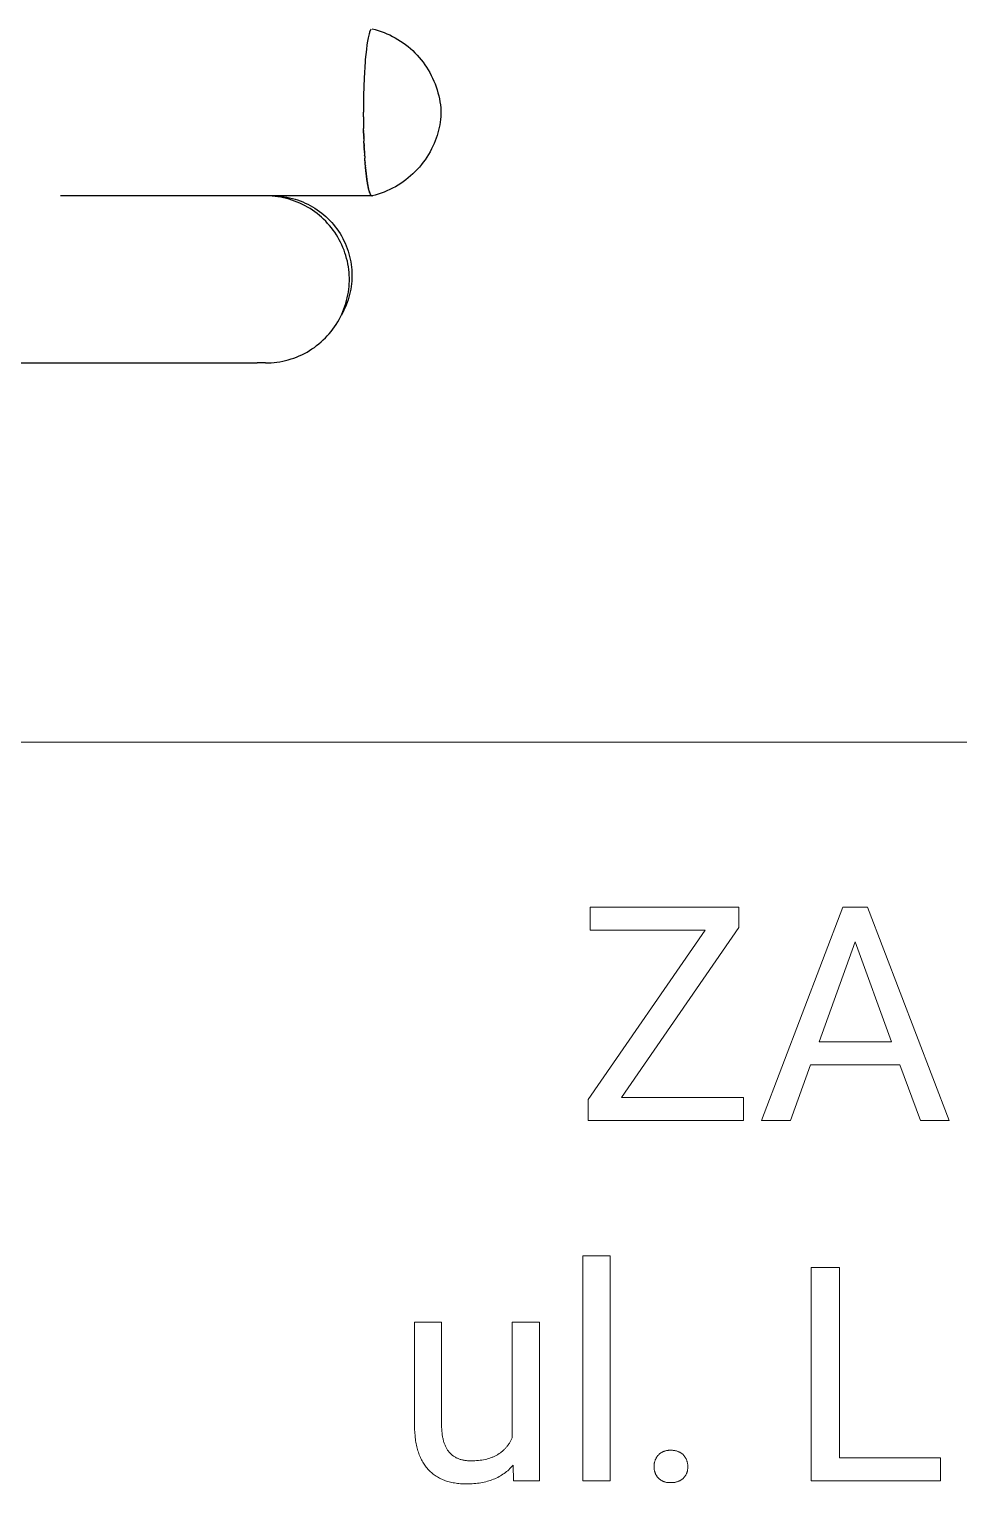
# Model space of a CAD drawing. Header units: millimetres. Extents: x -2163 to 4354, y -841 to 3711.
# Drawn here: x 2186.3 to 2455, y -327.2 to 93.3 of the extents above; entities that cross this region are included whole.
import ezdxf

# ---------------------------------------------------------------- set-up
doc = ezdxf.new("R2010")
doc.units = ezdxf.units.MM
doc.header["$MEASUREMENT"] = 0
doc.layers.add('Domyślny', color=7, linetype='Continuous', true_color=0x000000)
doc.layers.add('Utwórz2D linie widoczne', color=7, linetype='Continuous', true_color=0x000000)

msp = doc.modelspace()

# ---------------------------------------------------------------- linework, layer by layer
at = {"layer": 'Domyślny', "color": 18, "lineweight": 15, "true_color": 0x000000}
for p, q in [((4347.69, -112.81), (1891.21, -112.81)), ((2348.43, -167.14), (2348.43, -160.47)), ((2348.43, -160.47), (2391.44, -160.47)), ((2391.44, -160.47), (2391.44, -166.4)), ((2397.93, -222.18), (2421.49, -160.47)), ((2421.49, -160.47), (2428.61, -160.47)), ((2428.61, -160.47), (2452.22, -222.18)), ((2347.89, -216.07), (2381.7, -167.14)), ((2381.7, -167.14), (2348.43, -167.14)), ((2391.44, -166.4), (2357.5, -215.53)), ((2425.05, -170.52), (2414.59, -199.38)), ((2435.58, -199.38), (2425.05, -170.52)), ((2414.59, -199.38), (2435.58, -199.38)), ((2412.14, -206.04), (2406.33, -222.18)), ((2437.99, -206.04), (2412.14, -206.04)), ((2443.89, -222.18), (2437.99, -206.04)), ((2347.89, -222.19), (2347.89, -216.07)), ((2357.5, -215.53), (2392.81, -215.53)), ((2392.81, -215.53), (2392.81, -222.19)), ((2392.81, -222.19), (2347.89, -222.19)), ((2406.33, -222.18), (2397.93, -222.18)), ((2452.22, -222.18), (2443.89, -222.18)), ((2346.35, -326.34), (2346.35, -261.24)), ((2346.35, -261.24), (2354.19, -261.24)), ((2354.19, -261.24), (2354.19, -326.34)), ((2412.3, -326.34), (2412.3, -264.63)), ((2412.3, -264.63), (2420.49, -264.63)), ((2420.49, -264.63), (2420.49, -319.68)), ((2297.67, -310.32), (2297.67, -280.48)), ((2297.67, -280.48), (2305.5, -280.48)), ((2305.5, -280.48), (2305.5, -310.1)), ((2325.92, -313.84), (2325.92, -280.48)), ((2325.92, -280.48), (2333.78, -280.48)), ((2333.78, -280.48), (2333.78, -326.34)), ((2297.69, -311.35), (2297.67, -310.32)), ((2305.5, -310.1), (2305.51, -310.74)), ((2305.51, -310.74), (2305.54, -311.37)), ((2297.74, -312.34), (2297.69, -311.35)), ((2297.82, -313.3), (2297.74, -312.34)), ((2297.87, -313.77), (2297.82, -313.3)), ((2297.93, -314.23), (2297.87, -313.77)), ((2297.99, -314.69), (2297.93, -314.23)), ((2298.07, -315.13), (2297.99, -314.69)), ((2298.15, -315.57), (2298.07, -315.13)), ((2305.54, -311.37), (2305.58, -311.97)), ((2305.58, -311.97), (2305.64, -312.55)), ((2305.64, -312.55), (2305.71, -313.1)), ((2305.71, -313.1), (2305.76, -313.38)), ((2305.76, -313.38), (2305.8, -313.64)), ((2305.8, -313.64), (2305.86, -313.91)), ((2305.86, -313.91), (2305.91, -314.16)), ((2305.91, -314.16), (2305.97, -314.41)), ((2305.97, -314.41), (2306.04, -314.66)), ((2306.04, -314.66), (2306.1, -314.9)), ((2306.1, -314.9), (2306.18, -315.14)), ((2306.18, -315.14), (2306.25, -315.37)), ((2306.25, -315.37), (2306.33, -315.6)), ((2325.09, -315.4), (2325.2, -315.22)), ((2325.2, -315.22), (2325.32, -315.03)), ((2325.32, -315.03), (2325.42, -314.84)), ((2325.42, -314.84), (2325.53, -314.64)), ((2325.53, -314.64), (2325.63, -314.45)), ((2325.63, -314.45), (2325.73, -314.25)), ((2325.73, -314.25), (2325.83, -314.04)), ((2325.83, -314.04), (2325.92, -313.84)), ((2298.23, -316), (2298.15, -315.57)), ((2298.33, -316.42), (2298.23, -316)), ((2298.43, -316.84), (2298.33, -316.42)), ((2298.54, -317.24), (2298.43, -316.84)), ((2298.66, -317.64), (2298.54, -317.24)), ((2298.79, -318.03), (2298.66, -317.64)), ((2298.92, -318.41), (2298.79, -318.03)), ((2299.06, -318.79), (2298.92, -318.41)), ((2299.21, -319.16), (2299.06, -318.79)), ((2299.36, -319.51), (2299.21, -319.16)), ((2299.52, -319.86), (2299.36, -319.51)), ((2306.33, -315.6), (2306.42, -315.82)), ((2306.42, -315.82), (2306.51, -316.03)), ((2306.51, -316.03), (2306.6, -316.25)), ((2306.6, -316.25), (2306.7, -316.45)), ((2306.7, -316.45), (2306.8, -316.65)), ((2306.8, -316.65), (2306.91, -316.85)), ((2306.91, -316.85), (2307.02, -317.04)), ((2307.02, -317.04), (2307.13, -317.22)), ((2307.13, -317.22), (2307.25, -317.4)), ((2307.25, -317.4), (2307.37, -317.58)), ((2307.37, -317.58), (2307.5, -317.75)), ((2307.5, -317.75), (2307.63, -317.92)), ((2307.63, -317.92), (2307.76, -318.08)), ((2307.76, -318.08), (2307.9, -318.23)), ((2307.9, -318.23), (2308.04, -318.38)), ((2308.04, -318.38), (2308.19, -318.53)), ((2308.19, -318.53), (2308.34, -318.67)), ((2308.34, -318.67), (2308.5, -318.8)), ((2308.5, -318.8), (2308.66, -318.93)), ((2308.66, -318.93), (2308.82, -319.06)), ((2308.82, -319.06), (2308.99, -319.17)), ((2308.99, -319.17), (2309.16, -319.29)), ((2309.16, -319.29), (2309.33, -319.4)), ((2309.33, -319.4), (2309.51, -319.5)), ((2309.51, -319.5), (2309.7, -319.6)), ((2319.87, -319.58), (2320.08, -319.5)), ((2320.08, -319.5), (2320.29, -319.41)), ((2320.29, -319.41), (2320.49, -319.33)), ((2320.49, -319.33), (2320.69, -319.24)), ((2320.69, -319.24), (2320.89, -319.15)), ((2320.89, -319.15), (2321.08, -319.05)), ((2321.08, -319.05), (2321.27, -318.95)), ((2321.27, -318.95), (2321.46, -318.85)), ((2321.46, -318.85), (2321.64, -318.74)), ((2321.64, -318.74), (2321.83, -318.63)), ((2321.83, -318.63), (2322.01, -318.52)), ((2322.01, -318.52), (2322.18, -318.4)), ((2322.18, -318.4), (2322.36, -318.28)), ((2322.36, -318.28), (2322.53, -318.16)), ((2322.53, -318.16), (2322.69, -318.04)), ((2322.69, -318.04), (2322.86, -317.91)), ((2322.86, -317.91), (2323.02, -317.77)), ((2323.02, -317.77), (2323.18, -317.64)), ((2323.18, -317.64), (2323.33, -317.5)), ((2323.33, -317.5), (2323.49, -317.36)), ((2323.49, -317.36), (2323.64, -317.21)), ((2323.64, -317.21), (2323.78, -317.06)), ((2323.78, -317.06), (2323.93, -316.91)), ((2323.93, -316.91), (2324.07, -316.76)), ((2324.07, -316.76), (2324.21, -316.6)), ((2324.21, -316.6), (2324.34, -316.44)), ((2324.34, -316.44), (2324.47, -316.27)), ((2324.47, -316.27), (2324.6, -316.11)), ((2324.6, -316.11), (2324.73, -315.93)), ((2324.73, -315.93), (2324.85, -315.76)), ((2324.85, -315.76), (2324.97, -315.58)), ((2324.97, -315.58), (2325.09, -315.4)), ((2367.56, -319.66), (2367.65, -319.51)), ((2367.65, -319.51), (2367.74, -319.37)), ((2367.74, -319.37), (2367.84, -319.23)), ((2367.84, -319.23), (2367.94, -319.1)), ((2367.94, -319.1), (2368.04, -318.97)), ((2368.04, -318.97), (2368.15, -318.84)), ((2368.15, -318.84), (2368.26, -318.73)), ((2368.26, -318.73), (2368.38, -318.62)), ((2368.38, -318.62), (2368.5, -318.52)), ((2368.5, -318.52), (2368.62, -318.42)), ((2368.62, -318.42), (2368.75, -318.32)), ((2368.75, -318.32), (2368.88, -318.23)), ((2368.88, -318.23), (2369.02, -318.15)), ((2369.02, -318.15), (2369.15, -318.06)), ((2369.15, -318.06), (2369.29, -317.99)), ((2369.29, -317.99), (2369.43, -317.92)), ((2369.43, -317.92), (2369.58, -317.85)), ((2369.58, -317.85), (2369.73, -317.79)), ((2369.73, -317.79), (2369.87, -317.73)), ((2369.87, -317.73), (2370.02, -317.68)), ((2370.02, -317.68), (2370.18, -317.63)), ((2370.18, -317.63), (2370.33, -317.59)), ((2370.33, -317.59), (2370.49, -317.56)), ((2370.49, -317.56), (2370.64, -317.53)), ((2370.64, -317.53), (2370.8, -317.5)), ((2370.8, -317.5), (2370.96, -317.49)), ((2370.96, -317.49), (2371.12, -317.47)), ((2371.12, -317.47), (2371.27, -317.46)), ((2371.27, -317.46), (2371.43, -317.46)), ((2371.43, -317.46), (2371.59, -317.46)), ((2371.59, -317.46), (2371.75, -317.47)), ((2371.75, -317.47), (2371.92, -317.47)), ((2371.92, -317.47), (2372.09, -317.46)), ((2372.09, -317.46), (2372.26, -317.47)), ((2372.26, -317.47), (2372.43, -317.48)), ((2372.43, -317.48), (2372.59, -317.5)), ((2372.59, -317.5), (2372.76, -317.52)), ((2372.76, -317.52), (2372.93, -317.55)), ((2372.93, -317.55), (2373.09, -317.58)), ((2373.09, -317.58), (2373.26, -317.62)), ((2373.26, -317.62), (2373.42, -317.66)), ((2373.42, -317.66), (2373.58, -317.71)), ((2373.58, -317.71), (2373.74, -317.77)), ((2373.74, -317.77), (2373.9, -317.83)), ((2373.9, -317.83), (2374.05, -317.9)), ((2374.05, -317.9), (2374.2, -317.97)), ((2374.2, -317.97), (2374.35, -318.05)), ((2374.35, -318.05), (2374.5, -318.13)), ((2374.5, -318.13), (2374.65, -318.22)), ((2374.65, -318.22), (2374.79, -318.31)), ((2374.79, -318.31), (2374.93, -318.41)), ((2374.93, -318.41), (2375.06, -318.51)), ((2375.06, -318.51), (2375.19, -318.61)), ((2375.19, -318.61), (2375.32, -318.73)), ((2375.32, -318.73), (2375.44, -318.84)), ((2375.44, -318.84), (2375.55, -318.97)), ((2375.55, -318.97), (2375.65, -319.1)), ((2375.65, -319.1), (2375.75, -319.23)), ((2375.75, -319.23), (2375.85, -319.37)), ((2375.85, -319.37), (2375.94, -319.51)), ((2375.94, -319.51), (2376.03, -319.66)), ((2299.69, -320.21), (2299.52, -319.86)), ((2299.87, -320.54), (2299.69, -320.21)), ((2300.06, -320.87), (2299.87, -320.54)), ((2300.25, -321.19), (2300.06, -320.87)), ((2300.45, -321.5), (2300.25, -321.19)), ((2300.65, -321.8), (2300.45, -321.5)), ((2300.87, -322.09), (2300.65, -321.8)), ((2301.09, -322.38), (2300.87, -322.09)), ((2301.32, -322.66), (2301.09, -322.38)), ((2301.55, -322.93), (2301.32, -322.66)), ((2301.8, -323.19), (2301.55, -322.93)), ((2302.04, -323.44), (2301.8, -323.19)), ((2302.3, -323.69), (2302.04, -323.44)), ((2302.56, -323.93), (2302.3, -323.69)), ((2309.7, -319.6), (2309.89, -319.7)), ((2309.89, -319.7), (2310.08, -319.79)), ((2310.08, -319.79), (2310.27, -319.87)), ((2310.27, -319.87), (2310.47, -319.95)), ((2310.47, -319.95), (2310.68, -320.02)), ((2310.68, -320.02), (2310.89, -320.09)), ((2310.89, -320.09), (2311.1, -320.15)), ((2311.1, -320.15), (2311.32, -320.21)), ((2311.32, -320.21), (2311.54, -320.27)), ((2311.54, -320.27), (2311.76, -320.31)), ((2311.76, -320.31), (2311.99, -320.36)), ((2311.99, -320.36), (2312.22, -320.4)), ((2312.22, -320.4), (2312.46, -320.43)), ((2312.46, -320.43), (2312.7, -320.46)), ((2312.7, -320.46), (2312.95, -320.48)), ((2312.95, -320.48), (2313.19, -320.5)), ((2313.19, -320.5), (2313.45, -320.51)), ((2313.45, -320.51), (2313.71, -320.52)), ((2313.71, -320.52), (2313.97, -320.52)), ((2313.97, -320.52), (2314.52, -320.51)), ((2314.52, -320.51), (2315.07, -320.49)), ((2315.07, -320.49), (2315.6, -320.46)), ((2315.6, -320.46), (2316.13, -320.42)), ((2316.13, -320.42), (2316.64, -320.36)), ((2316.64, -320.36), (2317.13, -320.28)), ((2317.13, -320.28), (2317.62, -320.2)), ((2317.62, -320.2), (2318.09, -320.1)), ((2318.09, -320.1), (2318.56, -319.99)), ((2318.56, -319.99), (2319.01, -319.87)), ((2319.01, -319.87), (2319.44, -319.73)), ((2319.44, -319.73), (2319.66, -319.66)), ((2319.66, -319.66), (2319.87, -319.58)), ((2324.27, -323.63), (2323.93, -323.9)), ((2324.6, -323.36), (2324.27, -323.63)), ((2324.93, -323.07), (2324.6, -323.36)), ((2325.24, -322.77), (2324.93, -323.07)), ((2325.55, -322.45), (2325.24, -322.77)), ((2325.85, -322.13), (2325.55, -322.45)), ((2326.14, -321.8), (2325.85, -322.13)), ((2326.31, -326.34), (2326.14, -321.8)), ((2366.91, -322.06), (2366.92, -321.89)), ((2366.91, -322.23), (2366.91, -322.06)), ((2366.91, -322.38), (2366.91, -322.23)), ((2366.92, -322.54), (2366.91, -322.38)), ((2366.92, -321.89), (2366.93, -321.72)), ((2366.93, -322.69), (2366.92, -322.54)), ((2366.93, -321.72), (2366.94, -321.56)), ((2366.94, -322.85), (2366.93, -322.69)), ((2366.94, -321.56), (2366.96, -321.39)), ((2366.96, -323), (2366.94, -322.85)), ((2366.96, -321.39), (2366.99, -321.22)), ((2366.99, -323.15), (2366.96, -323)), ((2366.99, -321.22), (2367.02, -321.06)), ((2367.02, -323.3), (2366.99, -323.15)), ((2367.02, -321.06), (2367.06, -320.9)), ((2367.05, -323.46), (2367.02, -323.3)), ((2367.09, -323.61), (2367.05, -323.46)), ((2367.06, -320.9), (2367.11, -320.73)), ((2367.14, -323.75), (2367.09, -323.61)), ((2367.11, -320.73), (2367.16, -320.57)), ((2367.19, -323.9), (2367.14, -323.75)), ((2367.16, -320.57), (2367.21, -320.42)), ((2367.21, -320.42), (2367.27, -320.26)), ((2367.27, -320.26), (2367.34, -320.1)), ((2367.34, -320.1), (2367.41, -319.95)), ((2367.41, -319.95), (2367.48, -319.8)), ((2367.48, -319.8), (2367.56, -319.66)), ((2376.03, -319.66), (2376.11, -319.8)), ((2376.11, -319.8), (2376.18, -319.95)), ((2376.18, -319.95), (2376.25, -320.1)), ((2376.25, -320.1), (2376.32, -320.26)), ((2376.32, -320.26), (2376.38, -320.42)), ((2376.38, -320.42), (2376.43, -320.57)), ((2376.45, -323.75), (2376.4, -323.9)), ((2376.43, -320.57), (2376.48, -320.73)), ((2376.49, -323.61), (2376.45, -323.75)), ((2376.48, -320.73), (2376.52, -320.9)), ((2376.53, -323.46), (2376.49, -323.61)), ((2376.52, -320.9), (2376.56, -321.06)), ((2376.57, -323.3), (2376.53, -323.46)), ((2376.56, -321.06), (2376.59, -321.22)), ((2376.59, -323.15), (2376.57, -323.3)), ((2376.59, -321.22), (2376.62, -321.39)), ((2376.62, -323), (2376.59, -323.15)), ((2376.62, -321.39), (2376.64, -321.56)), ((2376.64, -322.85), (2376.62, -323)), ((2376.64, -321.56), (2376.65, -321.72)), ((2376.65, -322.69), (2376.64, -322.85)), ((2376.65, -321.72), (2376.66, -321.89)), ((2376.66, -322.54), (2376.65, -322.69)), ((2376.66, -321.89), (2376.66, -322.06)), ((2376.66, -322.06), (2376.66, -322.23)), ((2376.66, -322.23), (2376.66, -322.38)), ((2376.66, -322.38), (2376.66, -322.54)), ((2420.49, -319.68), (2449.74, -319.68)), ((2449.74, -319.68), (2449.74, -326.34)), ((2302.83, -324.16), (2302.56, -323.93)), ((2303.11, -324.38), (2302.83, -324.16)), ((2303.39, -324.59), (2303.11, -324.38)), ((2303.68, -324.79), (2303.39, -324.59)), ((2303.98, -324.99), (2303.68, -324.79)), ((2304.28, -325.17), (2303.98, -324.99)), ((2304.59, -325.35), (2304.28, -325.17)), ((2304.91, -325.52), (2304.59, -325.35)), ((2305.24, -325.69), (2304.91, -325.52)), ((2305.57, -325.84), (2305.24, -325.69)), ((2305.91, -325.98), (2305.57, -325.84)), ((2306.25, -326.12), (2305.91, -325.98)), ((2306.6, -326.25), (2306.25, -326.12)), ((2306.96, -326.37), (2306.6, -326.25)), ((2307.33, -326.48), (2306.96, -326.37)), ((2307.7, -326.59), (2307.33, -326.48)), ((2308.08, -326.68), (2307.7, -326.59)), ((2308.47, -326.77), (2308.08, -326.68)), ((2308.86, -326.85), (2308.47, -326.77)), ((2309.26, -326.92), (2308.86, -326.85)), ((2309.67, -326.98), (2309.26, -326.92)), ((2310.08, -327.03), (2309.67, -326.98)), ((2310.5, -327.08), (2310.08, -327.03)), ((2310.93, -327.12), (2310.5, -327.08)), ((2311.37, -327.14), (2310.93, -327.12)), ((2311.81, -327.17), (2311.37, -327.14)), ((2312.25, -327.18), (2311.81, -327.17)), ((2312.71, -327.18), (2312.25, -327.18)), ((2313.26, -327.18), (2312.71, -327.18)), ((2313.8, -327.16), (2313.26, -327.18)), ((2314.33, -327.13), (2313.8, -327.16)), ((2314.85, -327.1), (2314.33, -327.13)), ((2315.37, -327.05), (2314.85, -327.1)), ((2315.88, -326.99), (2315.37, -327.05)), ((2316.38, -326.93), (2315.88, -326.99)), ((2316.87, -326.85), (2316.38, -326.93)), ((2317.35, -326.76), (2316.87, -326.85)), ((2317.82, -326.66), (2317.35, -326.76)), ((2318.29, -326.55), (2317.82, -326.66)), ((2318.75, -326.43), (2318.29, -326.55)), ((2319.19, -326.3), (2318.75, -326.43)), ((2319.63, -326.16), (2319.19, -326.3)), ((2320.07, -326), (2319.63, -326.16)), ((2320.49, -325.84), (2320.07, -326)), ((2320.91, -325.67), (2320.49, -325.84)), ((2321.31, -325.49), (2320.91, -325.67)), ((2321.71, -325.29), (2321.31, -325.49)), ((2322.1, -325.09), (2321.71, -325.29)), ((2322.48, -324.87), (2322.1, -325.09)), ((2322.86, -324.64), (2322.48, -324.87)), ((2323.22, -324.41), (2322.86, -324.64)), ((2323.58, -324.16), (2323.22, -324.41)), ((2323.93, -323.9), (2323.58, -324.16)), ((2333.78, -326.34), (2326.31, -326.34)), ((2354.19, -326.34), (2346.35, -326.34)), ((2367.24, -324.05), (2367.19, -323.9)), ((2367.3, -324.19), (2367.24, -324.05)), ((2367.37, -324.33), (2367.3, -324.19)), ((2367.44, -324.47), (2367.37, -324.33)), ((2367.51, -324.61), (2367.44, -324.47)), ((2367.59, -324.74), (2367.51, -324.61)), ((2367.67, -324.87), (2367.59, -324.74)), ((2367.76, -325), (2367.67, -324.87)), ((2367.85, -325.12), (2367.76, -325)), ((2367.95, -325.25), (2367.85, -325.12)), ((2368.05, -325.37), (2367.95, -325.25)), ((2368.15, -325.48), (2368.05, -325.37)), ((2368.26, -325.59), (2368.15, -325.48)), ((2368.38, -325.7), (2368.26, -325.59)), ((2368.5, -325.8), (2368.38, -325.7)), ((2368.63, -325.9), (2368.5, -325.8)), ((2368.75, -325.99), (2368.63, -325.9)), ((2368.89, -326.08), (2368.75, -325.99)), ((2369.02, -326.16), (2368.89, -326.08)), ((2369.16, -326.24), (2369.02, -326.16)), ((2369.3, -326.32), (2369.16, -326.24)), ((2369.44, -326.39), (2369.3, -326.32)), ((2369.58, -326.45), (2369.44, -326.39)), ((2369.73, -326.51), (2369.58, -326.45)), ((2369.88, -326.57), (2369.73, -326.51)), ((2370.03, -326.62), (2369.88, -326.57)), ((2370.18, -326.66), (2370.03, -326.62)), ((2370.34, -326.7), (2370.18, -326.66)), ((2370.49, -326.73), (2370.34, -326.7)), ((2370.65, -326.76), (2370.49, -326.73)), ((2370.8, -326.78), (2370.65, -326.76)), ((2370.96, -326.8), (2370.8, -326.78)), ((2371.12, -326.81), (2370.96, -326.8)), ((2371.28, -326.82), (2371.12, -326.81)), ((2371.44, -326.82), (2371.28, -326.82)), ((2371.59, -326.81), (2371.44, -326.82)), ((2371.75, -326.8), (2371.59, -326.81)), ((2371.92, -326.81), (2371.75, -326.8)), ((2372.09, -326.82), (2371.92, -326.81)), ((2372.26, -326.81), (2372.09, -326.82)), ((2372.42, -326.81), (2372.26, -326.81)), ((2372.59, -326.79), (2372.42, -326.81)), ((2372.76, -326.77), (2372.59, -326.79)), ((2372.92, -326.75), (2372.76, -326.77)), ((2373.09, -326.71), (2372.92, -326.75)), ((2373.25, -326.68), (2373.09, -326.71)), ((2373.42, -326.63), (2373.25, -326.68)), ((2373.58, -326.59), (2373.42, -326.63)), ((2373.74, -326.53), (2373.58, -326.59)), ((2373.89, -326.47), (2373.74, -326.53)), ((2374.05, -326.41), (2373.89, -326.47)), ((2374.2, -326.34), (2374.05, -326.41)), ((2374.35, -326.26), (2374.2, -326.34)), ((2374.5, -326.18), (2374.35, -326.26)), ((2374.64, -326.09), (2374.5, -326.18)), ((2374.78, -326), (2374.64, -326.09)), ((2374.92, -325.91), (2374.78, -326)), ((2375.06, -325.81), (2374.92, -325.91)), ((2375.19, -325.7), (2375.06, -325.81)), ((2375.32, -325.59), (2375.19, -325.7)), ((2375.44, -325.48), (2375.32, -325.59)), ((2375.54, -325.37), (2375.44, -325.48)), ((2375.64, -325.25), (2375.54, -325.37)), ((2375.74, -325.13), (2375.64, -325.25)), ((2375.83, -325), (2375.74, -325.13)), ((2375.92, -324.87), (2375.83, -325)), ((2376, -324.74), (2375.92, -324.87)), ((2376.08, -324.61), (2376, -324.74)), ((2376.15, -324.47), (2376.08, -324.61)), ((2376.22, -324.33), (2376.15, -324.47)), ((2376.29, -324.19), (2376.22, -324.33)), ((2376.35, -324.05), (2376.29, -324.19)), ((2376.4, -323.9), (2376.35, -324.05)), ((2449.74, -326.34), (2412.3, -326.34))]:
    msp.add_line(p, q, dxfattribs=at)
at = {"layer": 'Utwórz2D linie widoczne'}
for p, q in [((2284.75, 92.61), (2284.71, 92.49)), ((2284.8, 92.72), (2284.75, 92.61)), ((2284.83, 92.81), (2284.8, 92.72)), ((2284.87, 92.89), (2284.83, 92.81)), ((2284.91, 92.96), (2284.87, 92.89)), ((2284.93, 93), (2284.91, 92.96)), ((2284.95, 93.03), (2284.93, 93)), ((2284.97, 93.07), (2284.95, 93.03)), ((2284.99, 93.1), (2284.97, 93.07)), ((2285.01, 93.13), (2284.99, 93.1)), ((2285.03, 93.16), (2285.01, 93.13)), ((2285.05, 93.18), (2285.03, 93.16)), ((2285.07, 93.21), (2285.05, 93.18)), ((2285.09, 93.23), (2285.07, 93.21)), ((2285.11, 93.26), (2285.09, 93.23)), ((2285.13, 93.28), (2285.11, 93.26)), ((2285.14, 93.29), (2285.13, 93.28)), ((2285.16, 93.31), (2285.14, 93.29)), ((2285.19, 93.33), (2285.16, 93.31)), ((2285.16, 93.31), (2285.16, 93.31)), ((2285.45, 93.4), (2286.32, 93.18)), ((2286.32, 93.18), (2287.18, 92.92)), ((2287.18, 92.92), (2288.03, 92.64)), ((2288.03, 92.64), (2288.87, 92.33)), ((2283.91, 88.72), (2283.75, 87.45)), ((2284.08, 89.83), (2283.91, 88.72)), ((2284.26, 90.79), (2284.08, 89.83)), ((2284.35, 91.21), (2284.26, 90.79)), ((2284.44, 91.59), (2284.35, 91.21)), ((2284.53, 91.93), (2284.44, 91.59)), ((2284.62, 92.23), (2284.53, 91.93)), ((2284.66, 92.37), (2284.62, 92.23)), ((2284.71, 92.49), (2284.66, 92.37)), ((2288.87, 92.33), (2289.7, 91.98)), ((2289.7, 91.98), (2290.52, 91.61)), ((2290.52, 91.61), (2291.32, 91.21)), ((2291.32, 91.21), (2292.11, 90.79)), ((2292.11, 90.79), (2292.89, 90.34)), ((2292.89, 90.34), (2293.65, 89.86)), ((2293.65, 89.86), (2294.39, 89.35)), ((2294.39, 89.35), (2295.11, 88.82)), ((2295.11, 88.82), (2295.82, 88.26)), ((2283.42, 84.12), (2283.41, 83.99)), ((2283.43, 84.24), (2283.42, 84.12)), ((2283.44, 84.36), (2283.43, 84.24)), ((2283.45, 84.48), (2283.44, 84.36)), ((2283.75, 87.45), (2283.45, 84.48)), ((2295.82, 88.26), (2296.5, 87.68)), ((2296.5, 87.68), (2297.17, 87.08)), ((2297.17, 87.08), (2297.81, 86.45)), ((2297.81, 86.45), (2298.43, 85.81)), ((2298.43, 85.81), (2299.03, 85.14)), ((2299.03, 85.14), (2299.6, 84.45)), ((2299.6, 84.45), (2300.16, 83.74)), ((2283.41, 83.99), (2283.11, 79.09)), ((2300.16, 83.74), (2300.68, 83.01)), ((2300.68, 83.01), (2301.18, 82.27)), ((2301.18, 82.27), (2301.66, 81.51)), ((2301.66, 81.51), (2302.11, 80.73)), ((2302.11, 80.73), (2302.53, 79.94)), ((2302.53, 79.94), (2302.92, 79.13)), ((2283.11, 79.09), (2282.94, 74.17)), ((2302.92, 79.13), (2303.29, 78.31)), ((2303.29, 78.31), (2303.62, 77.48)), ((2303.62, 77.48), (2303.93, 76.64)), ((2303.93, 76.64), (2304.21, 75.78)), ((2304.21, 75.78), (2304.46, 74.92)), ((2282.94, 74.17), (2282.89, 69.26)), ((2304.46, 74.92), (2304.68, 74.05)), ((2304.68, 74.05), (2304.87, 73.17)), ((2304.87, 73.17), (2305.02, 72.29)), ((2305.02, 72.29), (2305.15, 71.4)), ((2282.9, 67.91), (2282.89, 69.26)), ((2282.9, 67.91), (2282.9, 67.64)), ((2282.9, 67.62), (2282.9, 67.64)), ((2282.9, 67.62), (2282.9, 67.36)), ((2282.9, 67.34), (2282.9, 67.36)), ((2282.9, 67.34), (2282.9, 67.09)), ((2305.15, 71.4), (2305.25, 70.51)), ((2305.25, 68.02), (2305.17, 67.22)), ((2305.25, 70.51), (2305.32, 69.61)), ((2305.29, 68.82), (2305.25, 68.02)), ((2305.32, 69.61), (2305.29, 68.82)), ((2282.9, 67.06), (2282.9, 67.09)), ((2282.9, 67.06), (2282.9, 66.81)), ((2282.9, 66.78), (2282.9, 66.81)), ((2282.9, 66.78), (2282.91, 66.54)), ((2282.91, 66.5), (2282.91, 66.54)), ((2282.91, 66.5), (2282.94, 64.58)), ((2282.94, 64.33), (2282.94, 64.58)), ((2282.94, 64.33), (2282.94, 64.3)), ((2282.95, 64.07), (2282.94, 64.3)), ((2282.95, 64.07), (2282.95, 64.02)), ((2282.96, 63.8), (2282.95, 64.02)), ((2282.96, 63.8), (2282.96, 63.74)), ((2282.96, 63.54), (2282.96, 63.74)), ((2282.96, 63.54), (2282.96, 63.46)), ((2282.97, 63.28), (2282.96, 63.46)), ((2282.97, 63.28), (2282.97, 63.18)), ((2282.98, 63.02), (2282.97, 63.18)), ((2304.41, 63.3), (2304.18, 62.53)), ((2304.62, 64.07), (2304.41, 63.3)), ((2304.8, 64.85), (2304.62, 64.07)), ((2304.95, 65.64), (2304.8, 64.85)), ((2305.07, 66.43), (2304.95, 65.64)), ((2305.17, 67.22), (2305.07, 66.43)), ((2282.98, 63.02), (2282.98, 62.9)), ((2282.98, 62.76), (2282.98, 62.9)), ((2282.98, 62.76), (2282.99, 62.61)), ((2282.99, 62.5), (2282.99, 62.61)), ((2282.99, 62.5), (2283, 62.33)), ((2283, 62.24), (2283, 62.33)), ((2283, 62.24), (2283.01, 62.05)), ((2283.01, 61.98), (2283.01, 62.05)), ((2283.01, 61.98), (2283.01, 61.77)), ((2283.02, 61.72), (2283.01, 61.77)), ((2283.02, 61.72), (2283.02, 61.49)), ((2283.03, 61.46), (2283.02, 61.49)), ((2283.03, 61.46), (2283.04, 60.93)), ((2283.05, 60.67), (2283.04, 60.93)), ((2283.05, 60.67), (2283.06, 60.65)), ((2283.07, 60.41), (2283.06, 60.65)), ((2283.07, 60.41), (2283.07, 60.37)), ((2283.08, 60.15), (2283.07, 60.37)), ((2283.08, 60.15), (2283.08, 60.09)), ((2283.09, 59.89), (2283.08, 60.09)), ((2283.09, 59.89), (2283.09, 59.81)), ((2283.1, 59.63), (2283.09, 59.81)), ((2283.1, 59.63), (2283.1, 59.54)), ((2283.11, 59.37), (2283.1, 59.54)), ((2283.11, 59.37), (2283.12, 59.26)), ((2283.12, 59.11), (2283.12, 59.26)), ((2283.12, 59.11), (2283.13, 58.99)), ((2283.14, 58.85), (2283.13, 58.99)), ((2302.98, 59.47), (2302.58, 58.66)), ((2303.34, 60.29), (2302.98, 59.47)), ((2303.65, 61.03), (2303.34, 60.29)), ((2303.93, 61.78), (2303.65, 61.03)), ((2304.18, 62.53), (2303.93, 61.78)), ((2283.14, 58.85), (2283.14, 58.71)), ((2283.15, 58.59), (2283.14, 58.71)), ((2283.15, 58.59), (2283.16, 58.44)), ((2283.16, 58.33), (2283.16, 58.44)), ((2283.16, 58.33), (2283.17, 58.17)), ((2283.18, 58.08), (2283.17, 58.17)), ((2283.18, 58.08), (2283.19, 57.9)), ((2283.19, 57.82), (2283.19, 57.9)), ((2283.19, 57.82), (2283.2, 57.63)), ((2283.2, 57.56), (2283.2, 57.63)), ((2283.2, 57.56), (2283.22, 57.36)), ((2283.22, 57.31), (2283.22, 57.36)), ((2283.22, 57.31), (2283.23, 57.09)), ((2283.23, 57.05), (2283.23, 57.09)), ((2283.23, 57.05), (2283.25, 56.83)), ((2283.25, 56.8), (2283.25, 56.83)), ((2283.25, 56.8), (2283.26, 56.57)), ((2283.27, 56.55), (2283.26, 56.57)), ((2283.27, 56.55), (2283.3, 56.04)), ((2283.32, 55.8), (2283.3, 56.04)), ((2283.32, 55.8), (2283.32, 55.79)), ((2283.33, 55.55), (2283.32, 55.79)), ((2283.33, 55.55), (2283.33, 55.53)), ((2283.35, 55.31), (2283.33, 55.53)), ((2283.35, 55.31), (2283.35, 55.28)), ((2283.37, 55.06), (2283.35, 55.28)), ((2283.37, 55.06), (2283.37, 55.02)), ((2283.39, 54.82), (2283.37, 55.02)), ((2283.39, 54.82), (2283.39, 54.77)), ((2283.41, 54.58), (2283.39, 54.77)), ((2300.2, 54.84), (2299.65, 54.13)), ((2300.73, 55.57), (2300.2, 54.84)), ((2301.23, 56.31), (2300.73, 55.57)), ((2301.71, 57.08), (2301.23, 56.31)), ((2302.16, 57.86), (2301.71, 57.08)), ((2302.58, 58.66), (2302.16, 57.86)), ((2283.41, 54.58), (2283.41, 54.53)), ((2283.42, 54.34), (2283.41, 54.53)), ((2283.42, 54.34), (2283.43, 54.28)), ((2283.44, 54.11), (2283.43, 54.28)), ((2283.44, 54.11), (2283.45, 54.04)), ((2283.46, 53.87), (2283.45, 54.04)), ((2283.46, 53.87), (2283.47, 53.8)), ((2283.48, 53.64), (2283.47, 53.8)), ((2283.48, 53.64), (2283.49, 53.56)), ((2283.5, 53.41), (2283.49, 53.56)), ((2283.5, 53.41), (2283.51, 53.32)), ((2283.53, 53.18), (2283.51, 53.32)), ((2283.53, 53.18), (2283.53, 53.09)), ((2283.55, 52.95), (2283.53, 53.09)), ((2283.55, 52.95), (2283.56, 52.86)), ((2283.57, 52.72), (2283.56, 52.86)), ((2283.57, 52.72), (2283.58, 52.63)), ((2283.59, 52.5), (2283.58, 52.63)), ((2283.59, 52.5), (2283.6, 52.41)), ((2283.61, 52.28), (2283.6, 52.41)), ((2283.61, 52.28), (2283.62, 52.18)), ((2283.64, 52.06), (2283.62, 52.18)), ((2283.64, 52.06), (2283.65, 51.96)), ((2283.66, 51.85), (2283.65, 51.96)), ((2283.66, 51.85), (2283.67, 51.75)), ((2283.68, 51.64), (2283.67, 51.75)), ((2283.68, 51.64), (2283.69, 51.53)), ((2283.7, 51.43), (2283.69, 51.53)), ((2283.7, 51.43), (2283.72, 51.32)), ((2283.73, 51.22), (2283.72, 51.32)), ((2283.73, 51.22), (2283.74, 51.11)), ((2283.75, 51.01), (2283.74, 51.11)), ((2283.75, 51.01), (2283.76, 50.91)), ((2283.78, 50.81), (2283.76, 50.91)), ((2283.78, 50.81), (2283.79, 50.71)), ((2283.8, 50.61), (2283.79, 50.71)), ((2283.8, 50.61), (2283.81, 50.51)), ((2283.83, 50.42), (2283.81, 50.51)), ((2296.54, 50.88), (2295.85, 50.3)), ((2297.2, 51.48), (2296.54, 50.88)), ((2297.85, 52.11), (2297.2, 51.48)), ((2298.47, 52.76), (2297.85, 52.11)), ((2299.07, 53.43), (2298.47, 52.76)), ((2299.65, 54.13), (2299.07, 53.43)), ((2283.83, 50.42), (2283.84, 50.32)), ((2283.85, 50.22), (2283.84, 50.32)), ((2283.85, 50.22), (2283.86, 50.12)), ((2283.88, 50.03), (2283.86, 50.12)), ((2283.88, 50.03), (2283.89, 49.94)), ((2283.9, 49.85), (2283.89, 49.94)), ((2283.9, 49.85), (2283.92, 49.75)), ((2283.93, 49.66), (2283.92, 49.75)), ((2283.93, 49.66), (2283.94, 49.57)), ((2283.96, 49.48), (2283.94, 49.57)), ((2283.96, 49.48), (2283.97, 49.39)), ((2283.98, 49.3), (2283.97, 49.39)), ((2283.98, 49.3), (2284, 49.22)), ((2284.01, 49.13), (2284, 49.22)), ((2284.01, 49.13), (2284.02, 49.05)), ((2284.04, 48.96), (2284.02, 49.05)), ((2284.04, 48.96), (2284.05, 48.88)), ((2284.06, 48.79), (2284.05, 48.88)), ((2284.06, 48.79), (2284.08, 48.72)), ((2284.09, 48.63), (2284.08, 48.72)), ((2284.09, 48.63), (2284.1, 48.55)), ((2284.12, 48.47), (2284.1, 48.55)), ((2284.12, 48.47), (2284.13, 48.4)), ((2284.15, 48.31), (2284.13, 48.4)), ((2284.15, 48.31), (2284.16, 48.25)), ((2284.17, 48.16), (2284.16, 48.25)), ((2284.17, 48.16), (2284.19, 48.1)), ((2284.2, 48), (2284.19, 48.1)), ((2284.2, 48), (2284.21, 47.95)), ((2284.23, 47.86), (2284.21, 47.95)), ((2284.23, 47.86), (2284.24, 47.81)), ((2284.26, 47.72), (2284.24, 47.81)), ((2284.26, 47.72), (2284.27, 47.67)), ((2284.29, 47.58), (2284.27, 47.67)), ((2284.29, 47.58), (2284.3, 47.53)), ((2284.32, 47.44), (2284.3, 47.53)), ((2284.32, 47.44), (2284.33, 47.4)), ((2284.35, 47.31), (2284.33, 47.4)), ((2284.35, 47.31), (2284.35, 47.28)), ((2284.38, 47.18), (2284.35, 47.28)), ((2284.38, 47.18), (2284.38, 47.15)), ((2284.41, 47.06), (2284.38, 47.15)), ((2284.41, 47.06), (2284.41, 47.03)), ((2284.44, 46.94), (2284.41, 47.03)), ((2284.44, 46.94), (2284.44, 46.92)), ((2284.47, 46.82), (2284.44, 46.92)), ((2284.47, 46.82), (2284.47, 46.81)), ((2284.5, 46.71), (2284.47, 46.81)), ((2284.5, 46.71), (2284.5, 46.7)), ((2284.53, 46.6), (2284.5, 46.7)), ((2284.53, 46.6), (2284.53, 46.59)), ((2284.56, 46.49), (2284.53, 46.59)), ((2284.56, 46.49), (2284.61, 46.3)), ((2284.62, 46.29), (2284.61, 46.3)), ((2284.62, 46.29), (2284.64, 46.21)), ((2289.72, 46.55), (2288.89, 46.21)), ((2290.54, 46.93), (2289.72, 46.55)), ((2291.35, 47.33), (2290.54, 46.93)), ((2292.14, 47.76), (2291.35, 47.33)), ((2292.92, 48.21), (2292.14, 47.76)), ((2293.68, 48.69), (2292.92, 48.21)), ((2294.42, 49.2), (2293.68, 48.69)), ((2295.14, 49.74), (2294.42, 49.2)), ((2295.85, 50.3), (2295.14, 49.74)), ((2285.36, 45.11), (2195.37, 45.11)), ((2255.71, 45.09), (2254.88, 45.11)), ((2256.54, 45.03), (2255.71, 45.09)), ((2257.37, 44.96), (2256.54, 45.03)), ((2256.84, 45.11), (2257.64, 45.09)), ((2258.19, 44.85), (2257.37, 44.96)), ((2257.64, 45.09), (2258.43, 45.04)), ((2259.01, 44.71), (2258.19, 44.85)), ((2258.43, 45.04), (2259.23, 44.96)), ((2259.82, 44.55), (2259.01, 44.71)), ((2259.23, 44.96), (2260.02, 44.85)), ((2260.63, 44.36), (2259.82, 44.55)), ((2260.02, 44.85), (2260.8, 44.72)), ((2261.43, 44.14), (2260.63, 44.36)), ((2260.8, 44.72), (2261.58, 44.56)), ((2262.23, 43.89), (2261.43, 44.14)), ((2261.58, 44.56), (2262.36, 44.37)), ((2263.01, 43.62), (2262.23, 43.89)), ((2262.36, 44.37), (2263.13, 44.16)), ((2263.79, 43.32), (2263.01, 43.62)), ((2263.13, 44.16), (2263.89, 43.92)), ((2264.55, 42.99), (2263.79, 43.32)), ((2263.89, 43.92), (2264.64, 43.65)), ((2265.3, 42.64), (2264.55, 42.99)), ((2264.64, 43.65), (2265.38, 43.36)), ((2266.04, 42.26), (2265.3, 42.64)), ((2265.38, 43.36), (2266.11, 43.04)), ((2266.77, 41.85), (2266.04, 42.26)), ((2266.11, 43.04), (2266.83, 42.7)), ((2266.83, 42.7), (2267.54, 42.33)), ((2267.54, 42.33), (2268.23, 41.94)), ((2284.65, 46.2), (2284.64, 46.21)), ((2284.65, 46.2), (2284.67, 46.12)), ((2284.68, 46.11), (2284.67, 46.12)), ((2284.68, 46.11), (2284.7, 46.04)), ((2284.71, 46.03), (2284.7, 46.04)), ((2284.71, 46.03), (2284.73, 45.96)), ((2284.74, 45.94), (2284.73, 45.96)), ((2284.74, 45.94), (2284.76, 45.89)), ((2284.77, 45.87), (2284.76, 45.89)), ((2284.77, 45.87), (2284.79, 45.82)), ((2284.8, 45.79), (2284.79, 45.82)), ((2284.8, 45.79), (2284.82, 45.75)), ((2284.83, 45.72), (2284.82, 45.75)), ((2284.83, 45.72), (2284.85, 45.68)), ((2284.86, 45.66), (2284.85, 45.68)), ((2284.86, 45.66), (2284.88, 45.62)), ((2284.89, 45.59), (2284.88, 45.62)), ((2284.89, 45.59), (2284.9, 45.57)), ((2284.92, 45.53), (2284.9, 45.57)), ((2284.92, 45.53), (2284.93, 45.51)), ((2284.95, 45.48), (2284.93, 45.51)), ((2284.95, 45.48), (2284.96, 45.46)), ((2284.98, 45.43), (2284.96, 45.46)), ((2284.98, 45.43), (2284.99, 45.42)), ((2285.01, 45.38), (2284.99, 45.42)), ((2285.01, 45.38), (2285.02, 45.37)), ((2285.04, 45.34), (2285.02, 45.37)), ((2285.04, 45.34), (2285.05, 45.33)), ((2285.08, 45.3), (2285.05, 45.33)), ((2285.11, 45.26), (2285.08, 45.3)), ((2285.08, 45.3), (2285.08, 45.3)), ((2285.11, 45.26), (2285.12, 45.25)), ((2285.14, 45.23), (2285.12, 45.25)), ((2285.15, 45.22), (2285.14, 45.23)), ((2285.17, 45.2), (2285.15, 45.22)), ((2285.17, 45.2), (2285.19, 45.18)), ((2285.2, 45.18), (2285.19, 45.18)), ((2285.2, 45.18), (2285.22, 45.16)), ((2285.23, 45.16), (2285.22, 45.16)), ((2285.23, 45.16), (2285.25, 45.15)), ((2285.26, 45.14), (2285.25, 45.15)), ((2285.26, 45.14), (2285.28, 45.13)), ((2285.29, 45.13), (2285.28, 45.13)), ((2285.29, 45.13), (2285.3, 45.12)), ((2285.32, 45.12), (2285.3, 45.12)), ((2285.32, 45.12), (2285.33, 45.12)), ((2285.35, 45.11), (2285.33, 45.12)), ((2285.35, 45.11), (2285.36, 45.11)), ((2285.38, 45.11), (2285.36, 45.11)), ((2285.38, 45.11), (2285.39, 45.11)), ((2285.41, 45.11), (2285.39, 45.11)), ((2285.41, 45.11), (2285.42, 45.11)), ((2285.44, 45.11), (2285.42, 45.11)), ((2285.46, 45.12), (2285.44, 45.12)), ((2285.44, 45.11), (2285.44, 45.12)), ((2286.33, 45.35), (2285.46, 45.12)), ((2285.47, 45.12), (2285.48, 45.13)), ((2285.48, 45.13), (2285.49, 45.13)), ((2285.49, 45.13), (2285.5, 45.13)), ((2285.5, 45.13), (2285.51, 45.14)), ((2285.51, 45.14), (2285.51, 45.14)), ((2287.19, 45.6), (2286.33, 45.35)), ((2288.05, 45.89), (2287.19, 45.6)), ((2288.89, 46.21), (2288.05, 45.89)), ((2267.48, 41.42), (2266.77, 41.85)), ((2268.18, 40.97), (2267.48, 41.42)), ((2268.86, 40.5), (2268.18, 40.97)), ((2268.23, 41.94), (2268.91, 41.53)), ((2269.52, 40), (2268.86, 40.5)), ((2268.91, 41.53), (2269.58, 41.09)), ((2270.17, 39.47), (2269.52, 40)), ((2269.58, 41.09), (2270.23, 40.62)), ((2270.8, 38.93), (2270.17, 39.47)), ((2270.23, 40.62), (2270.86, 40.14)), ((2271.41, 38.36), (2270.8, 38.93)), ((2270.86, 40.14), (2271.48, 39.63)), ((2272, 37.78), (2271.41, 38.36)), ((2271.48, 39.63), (2272.08, 39.11)), ((2272.08, 39.11), (2272.66, 38.56)), ((2272.66, 38.56), (2273.22, 37.99)), ((2273.22, 37.99), (2273.76, 37.41)), ((2272.57, 37.17), (2272, 37.78)), ((2273.11, 36.55), (2272.57, 37.17)), ((2273.64, 35.91), (2273.11, 36.55)), ((2274.14, 35.24), (2273.64, 35.91)), ((2273.76, 37.41), (2274.28, 36.8)), ((2274.62, 34.57), (2274.14, 35.24)), ((2274.28, 36.8), (2274.78, 36.18)), ((2275.08, 33.87), (2274.62, 34.57)), ((2274.78, 36.18), (2275.26, 35.54)), ((2275.52, 33.16), (2275.08, 33.87)), ((2275.26, 35.54), (2275.71, 34.88)), ((2275.71, 34.88), (2276.14, 34.21)), ((2276.14, 34.21), (2276.55, 33.53)), ((2275.92, 32.44), (2275.52, 33.16)), ((2276.31, 31.7), (2275.92, 32.44)), ((2276.67, 30.95), (2276.31, 31.7)), ((2276.55, 33.53), (2276.93, 32.83)), ((2277, 30.19), (2276.67, 30.95)), ((2276.93, 32.83), (2277.29, 32.12)), ((2277.3, 29.42), (2277, 30.19)), ((2277.29, 32.12), (2277.63, 31.39)), ((2277.63, 31.39), (2277.94, 30.66)), ((2277.94, 30.66), (2278.22, 29.91)), ((2278.22, 29.91), (2278.48, 29.16)), ((2277.58, 28.64), (2277.3, 29.42)), ((2277.83, 27.84), (2277.58, 28.64)), ((2278.06, 27.04), (2277.83, 27.84)), ((2278.26, 26.24), (2278.06, 27.04)), ((2278.43, 25.42), (2278.26, 26.24)), ((2278.57, 24.6), (2278.43, 25.42)), ((2278.48, 29.16), (2278.71, 28.4)), ((2278.71, 28.4), (2278.91, 27.63)), ((2278.91, 27.63), (2279.09, 26.85)), ((2279.09, 26.85), (2279.24, 26.06)), ((2279.24, 26.06), (2279.36, 25.28)), ((2279.36, 25.28), (2279.46, 24.49)), ((2278.68, 23.78), (2278.57, 24.6)), ((2278.76, 22.95), (2278.68, 23.78)), ((2278.82, 22.13), (2278.76, 22.95)), ((2278.84, 21.54), (2278.82, 22.13)), ((2278.85, 20.96), (2278.84, 21.54)), ((2279.46, 24.49), (2279.53, 23.69)), ((2279.53, 23.69), (2279.57, 22.89)), ((2279.57, 21.3), (2279.53, 20.5)), ((2279.57, 22.89), (2279.58, 22.1)), ((2279.58, 22.1), (2279.57, 21.3)), ((2278.42, 16.47), (2278.56, 17.3)), ((2278.56, 17.3), (2278.68, 18.13)), ((2278.68, 18.13), (2278.76, 18.96)), ((2278.76, 18.96), (2278.82, 19.79)), ((2278.82, 19.79), (2278.84, 20.38)), ((2278.84, 20.38), (2278.85, 20.96)), ((2279.09, 17.35), (2278.91, 16.57)), ((2279.24, 18.13), (2279.09, 17.35)), ((2279.36, 18.92), (2279.24, 18.13)), ((2279.46, 19.71), (2279.36, 18.92)), ((2279.53, 20.5), (2279.46, 19.71)), ((2277.28, 12.44), (2277.56, 13.23)), ((2277.62, 12.8), (2277.28, 12.08)), ((2277.56, 13.23), (2277.82, 14.03)), ((2277.93, 13.54), (2277.62, 12.8)), ((2277.82, 14.03), (2278.05, 14.84)), ((2278.21, 14.28), (2277.93, 13.54)), ((2278.05, 14.84), (2278.25, 15.65)), ((2278.47, 15.04), (2278.21, 14.28)), ((2278.25, 15.65), (2278.42, 16.47)), ((2278.7, 15.8), (2278.47, 15.04)), ((2278.91, 16.57), (2278.7, 15.8)), ((2275.03, 7.96), (2275.47, 8.67)), ((2275.47, 8.67), (2275.88, 9.4)), ((2275.88, 9.4), (2276.27, 10.14)), ((2276.27, 10.14), (2276.63, 10.9)), ((2276.92, 11.37), (2276.54, 10.67)), ((2276.63, 10.9), (2276.97, 11.67)), ((2277.28, 12.08), (2276.92, 11.37)), ((2276.97, 11.67), (2277.28, 12.44)), ((2271.9, 4.04), (2272.47, 4.65)), ((2272.47, 4.65), (2273.03, 5.27)), ((2273.03, 5.27), (2273.56, 5.92)), ((2273.56, 5.92), (2274.08, 6.58)), ((2274.08, 6.58), (2274.56, 7.26)), ((2274.56, 7.26), (2275.03, 7.96)), ((2266.6, -0.03), (2267.32, 0.4)), ((2267.32, 0.4), (2268.03, 0.85)), ((2268.03, 0.85), (2268.72, 1.32)), ((2268.72, 1.32), (2269.39, 1.82)), ((2269.39, 1.82), (2270.04, 2.34)), ((2270.04, 2.34), (2270.68, 2.89)), ((2270.68, 2.89), (2271.3, 3.45)), ((2271.3, 3.45), (2271.9, 4.04)), ((2177.18, -3.19), (2252.18, -3.19)), ((2254.58, -3.19), (2252.18, -3.19)), ((2254.58, -3.19), (2255.42, -3.18)), ((2255.42, -3.18), (2256.25, -3.14)), ((2256.25, -3.14), (2257.09, -3.07)), ((2257.09, -3.07), (2257.92, -2.97)), ((2257.92, -2.97), (2258.75, -2.84)), ((2258.75, -2.84), (2259.57, -2.68)), ((2259.57, -2.68), (2260.39, -2.5)), ((2260.39, -2.5), (2261.2, -2.28)), ((2261.2, -2.28), (2262, -2.04)), ((2262, -2.04), (2262.8, -1.78)), ((2262.8, -1.78), (2263.58, -1.48)), ((2263.58, -1.48), (2264.35, -1.16)), ((2264.35, -1.16), (2265.11, -0.81)), ((2265.11, -0.81), (2265.86, -0.43)), ((2265.86, -0.43), (2266.6, -0.03))]:
    msp.add_line(p, q, dxfattribs=at)

doc.saveas('drawing.dxf')
